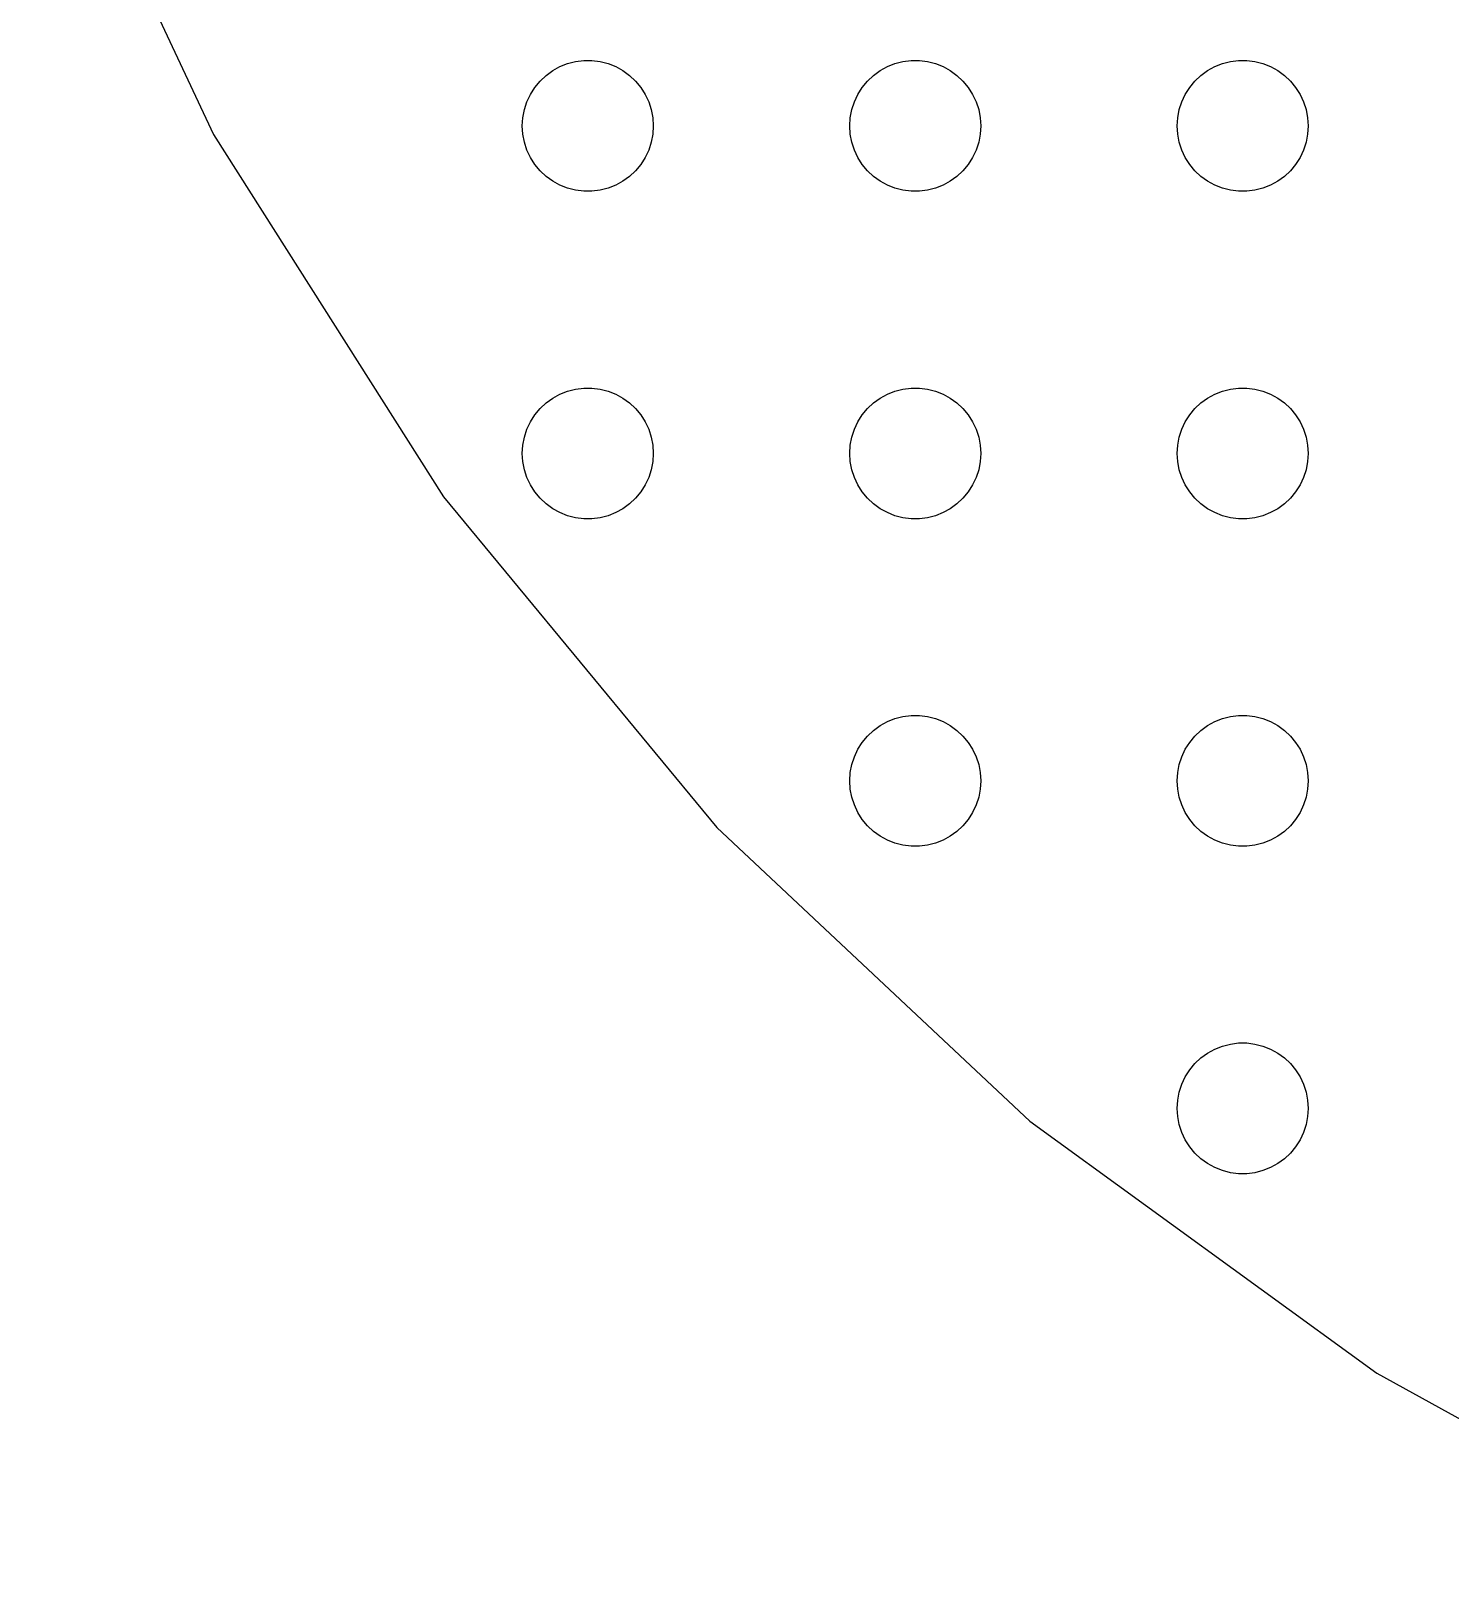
# Model space of a CAD drawing. Header units: metres. Extents: x -156 to 156, y -156 to 156.
# Drawn here: x -145.5 to -80.5, y -141.6 to -70.7 of the extents above; entities that cross this region are included whole.
import ezdxf

# ---------------------------------------------------------------- set-up
doc = ezdxf.new("R2010")
doc.units = ezdxf.units.M

msp = doc.modelspace()

# ---------------------------------------------------------------- linework, layer by layer
for p, q in [((-145.51, -57.6115), (-137.142, -75.3944)), ((-121.607, -72.467), (-121.277, -72.2855)), ((-121.277, -72.2855), (-120.927, -72.1468)), ((-120.927, -72.1468), (-120.562, -72.0531)), ((-120.562, -72.0531), (-120.188, -72.0059)), ((-120.188, -72.0059), (-119.812, -72.0059)), ((-119.812, -72.0059), (-119.438, -72.0531)), ((-119.438, -72.0531), (-119.073, -72.1468)), ((-119.073, -72.1468), (-118.723, -72.2855)), ((-118.723, -72.2855), (-118.393, -72.467)), ((-106.607, -72.467), (-106.277, -72.2855)), ((-106.277, -72.2855), (-105.927, -72.1468)), ((-105.927, -72.1468), (-105.562, -72.0531)), ((-105.562, -72.0531), (-105.188, -72.0059)), ((-105.188, -72.0059), (-104.812, -72.0059)), ((-104.812, -72.0059), (-104.438, -72.0531)), ((-104.438, -72.0531), (-104.073, -72.1468)), ((-104.073, -72.1468), (-103.723, -72.2855)), ((-103.723, -72.2855), (-103.393, -72.467)), ((-91.6075, -72.467), (-91.2773, -72.2855)), ((-91.2773, -72.2855), (-90.927, -72.1468)), ((-90.927, -72.1468), (-90.5621, -72.0531)), ((-90.5621, -72.0531), (-90.1884, -72.0059)), ((-90.1884, -72.0059), (-89.8116, -72.0059)), ((-89.8116, -72.0059), (-89.4379, -72.0531)), ((-89.4379, -72.0531), (-89.073, -72.1468)), ((-89.073, -72.1468), (-88.7227, -72.2855)), ((-88.7227, -72.2855), (-88.3925, -72.467)), ((-122.427, -73.2366), (-122.187, -72.9464)), ((-122.187, -72.9464), (-121.912, -72.6885)), ((-121.912, -72.6885), (-121.607, -72.467)), ((-118.393, -72.467), (-118.088, -72.6885)), ((-118.088, -72.6885), (-117.813, -72.9464)), ((-117.813, -72.9464), (-117.573, -73.2366)), ((-107.427, -73.2366), (-107.187, -72.9464)), ((-107.187, -72.9464), (-106.912, -72.6885)), ((-106.912, -72.6885), (-106.607, -72.467)), ((-103.393, -72.467), (-103.088, -72.6885)), ((-103.088, -72.6885), (-102.813, -72.9464)), ((-102.813, -72.9464), (-102.573, -73.2366)), ((-92.427, -73.2366), (-92.1869, -72.9464)), ((-92.1869, -72.9464), (-91.9123, -72.6885)), ((-91.9123, -72.6885), (-91.6075, -72.467)), ((-88.3925, -72.467), (-88.0877, -72.6885)), ((-88.0877, -72.6885), (-87.8131, -72.9464)), ((-87.8131, -72.9464), (-87.573, -73.2366)), ((-122.789, -73.8956), (-122.629, -73.5547)), ((-122.629, -73.5547), (-122.427, -73.2366)), ((-117.573, -73.2366), (-117.371, -73.5547)), ((-117.371, -73.5547), (-117.211, -73.8956)), ((-107.789, -73.8956), (-107.629, -73.5547)), ((-107.629, -73.5547), (-107.427, -73.2366)), ((-102.573, -73.2366), (-102.371, -73.5547)), ((-102.371, -73.5547), (-102.211, -73.8956)), ((-92.7893, -73.8956), (-92.6289, -73.5547)), ((-92.6289, -73.5547), (-92.427, -73.2366)), ((-87.573, -73.2366), (-87.3711, -73.5547)), ((-87.3711, -73.5547), (-87.2107, -73.8956)), ((-122.976, -74.624), (-122.906, -74.2539)), ((-122.906, -74.2539), (-122.789, -73.8956)), ((-117.211, -73.8956), (-117.094, -74.2539)), ((-117.094, -74.2539), (-117.024, -74.624)), ((-107.976, -74.624), (-107.906, -74.2539)), ((-107.906, -74.2539), (-107.789, -73.8956)), ((-102.211, -73.8956), (-102.094, -74.2539)), ((-102.094, -74.2539), (-102.024, -74.624)), ((-92.9763, -74.624), (-92.9057, -74.2539)), ((-92.9057, -74.2539), (-92.7893, -73.8956)), ((-87.2107, -73.8956), (-87.0943, -74.2539)), ((-87.0943, -74.2539), (-87.0237, -74.624)), ((-123, -75), (-122.976, -74.624)), ((-122.976, -75.376), (-123, -75)), ((-117.024, -74.624), (-117, -75)), ((-117, -75), (-117.024, -75.376)), ((-108, -75), (-107.976, -74.624)), ((-107.976, -75.376), (-108, -75)), ((-102.024, -74.624), (-102, -75)), ((-102, -75), (-102.024, -75.376)), ((-93, -75), (-92.9763, -74.624)), ((-92.9763, -75.376), (-93, -75)), ((-87.0237, -74.624), (-87, -75)), ((-87, -75), (-87.0237, -75.376)), ((-137.142, -75.3944), (-126.611, -91.9884)), ((-122.906, -75.7461), (-122.976, -75.376)), ((-122.789, -76.1044), (-122.906, -75.7461)), ((-117.094, -75.7461), (-117.211, -76.1044)), ((-117.024, -75.376), (-117.094, -75.7461)), ((-107.906, -75.7461), (-107.976, -75.376)), ((-107.789, -76.1044), (-107.906, -75.7461)), ((-102.094, -75.7461), (-102.211, -76.1044)), ((-102.024, -75.376), (-102.094, -75.7461)), ((-92.9057, -75.7461), (-92.9763, -75.376)), ((-92.7893, -76.1044), (-92.9057, -75.7461)), ((-87.0943, -75.7461), (-87.2107, -76.1044)), ((-87.0237, -75.376), (-87.0943, -75.7461)), ((-122.629, -76.4453), (-122.789, -76.1044)), ((-122.427, -76.7634), (-122.629, -76.4453)), ((-117.371, -76.4453), (-117.573, -76.7634)), ((-117.211, -76.1044), (-117.371, -76.4453)), ((-107.629, -76.4453), (-107.789, -76.1044)), ((-107.427, -76.7634), (-107.629, -76.4453)), ((-102.371, -76.4453), (-102.573, -76.7634)), ((-102.211, -76.1044), (-102.371, -76.4453)), ((-92.6289, -76.4453), (-92.7893, -76.1044)), ((-92.427, -76.7634), (-92.6289, -76.4453)), ((-87.3711, -76.4453), (-87.573, -76.7634)), ((-87.2107, -76.1044), (-87.3711, -76.4453)), ((-122.187, -77.0536), (-122.427, -76.7634)), ((-121.912, -77.3115), (-122.187, -77.0536)), ((-121.607, -77.533), (-121.912, -77.3115)), ((-118.088, -77.3115), (-118.393, -77.533)), ((-117.813, -77.0536), (-118.088, -77.3115)), ((-117.573, -76.7634), (-117.813, -77.0536)), ((-107.187, -77.0536), (-107.427, -76.7634)), ((-106.912, -77.3115), (-107.187, -77.0536)), ((-106.607, -77.533), (-106.912, -77.3115)), ((-103.088, -77.3115), (-103.393, -77.533)), ((-102.813, -77.0536), (-103.088, -77.3115)), ((-102.573, -76.7634), (-102.813, -77.0536)), ((-92.1869, -77.0536), (-92.427, -76.7634)), ((-91.9123, -77.3115), (-92.1869, -77.0536)), ((-91.6075, -77.533), (-91.9123, -77.3115)), ((-88.0877, -77.3115), (-88.3925, -77.533)), ((-87.8131, -77.0536), (-88.0877, -77.3115)), ((-87.573, -76.7634), (-87.8131, -77.0536)), ((-121.277, -77.7145), (-121.607, -77.533)), ((-120.927, -77.8532), (-121.277, -77.7145)), ((-120.562, -77.9469), (-120.927, -77.8532)), ((-120.188, -77.9941), (-120.562, -77.9469)), ((-119.812, -77.9941), (-120.188, -77.9941)), ((-119.438, -77.9469), (-119.812, -77.9941)), ((-119.073, -77.8532), (-119.438, -77.9469)), ((-118.723, -77.7145), (-119.073, -77.8532)), ((-118.393, -77.533), (-118.723, -77.7145)), ((-106.277, -77.7145), (-106.607, -77.533)), ((-105.927, -77.8532), (-106.277, -77.7145)), ((-105.562, -77.9469), (-105.927, -77.8532)), ((-105.188, -77.9941), (-105.562, -77.9469)), ((-104.812, -77.9941), (-105.188, -77.9941)), ((-104.438, -77.9469), (-104.812, -77.9941)), ((-104.073, -77.8532), (-104.438, -77.9469)), ((-103.723, -77.7145), (-104.073, -77.8532)), ((-103.393, -77.533), (-103.723, -77.7145)), ((-91.2773, -77.7145), (-91.6075, -77.533)), ((-90.927, -77.8532), (-91.2773, -77.7145)), ((-90.5621, -77.9469), (-90.927, -77.8532)), ((-90.1884, -77.9941), (-90.5621, -77.9469)), ((-89.8116, -77.9941), (-90.1884, -77.9941)), ((-89.4379, -77.9469), (-89.8116, -77.9941)), ((-89.073, -77.8532), (-89.4379, -77.9469)), ((-88.7227, -77.7145), (-89.073, -77.8532)), ((-88.3925, -77.533), (-88.7227, -77.7145)), ((-121.277, -87.2855), (-120.927, -87.1468)), ((-120.927, -87.1468), (-120.562, -87.0531)), ((-120.562, -87.0531), (-120.188, -87.0059)), ((-120.188, -87.0059), (-119.812, -87.0059)), ((-119.812, -87.0059), (-119.438, -87.0531)), ((-119.438, -87.0531), (-119.073, -87.1468)), ((-119.073, -87.1468), (-118.723, -87.2855)), ((-106.277, -87.2855), (-105.927, -87.1468)), ((-105.927, -87.1468), (-105.562, -87.0531)), ((-105.562, -87.0531), (-105.188, -87.0059)), ((-105.188, -87.0059), (-104.812, -87.0059)), ((-104.812, -87.0059), (-104.438, -87.0531)), ((-104.438, -87.0531), (-104.073, -87.1468)), ((-104.073, -87.1468), (-103.723, -87.2855)), ((-91.2773, -87.2855), (-90.927, -87.1468)), ((-90.927, -87.1468), (-90.5621, -87.0531)), ((-90.5621, -87.0531), (-90.1884, -87.0059)), ((-90.1884, -87.0059), (-89.8116, -87.0059)), ((-89.8116, -87.0059), (-89.4379, -87.0531)), ((-89.4379, -87.0531), (-89.073, -87.1468)), ((-89.073, -87.1468), (-88.7227, -87.2855)), ((-122.427, -88.2366), (-122.187, -87.9464)), ((-122.187, -87.9464), (-121.912, -87.6885)), ((-121.912, -87.6885), (-121.607, -87.467)), ((-121.607, -87.467), (-121.277, -87.2855)), ((-118.723, -87.2855), (-118.393, -87.467)), ((-118.393, -87.467), (-118.088, -87.6885)), ((-118.088, -87.6885), (-117.813, -87.9464)), ((-117.813, -87.9464), (-117.573, -88.2366)), ((-107.427, -88.2366), (-107.187, -87.9464)), ((-107.187, -87.9464), (-106.912, -87.6885)), ((-106.912, -87.6885), (-106.607, -87.467)), ((-106.607, -87.467), (-106.277, -87.2855)), ((-103.723, -87.2855), (-103.393, -87.467)), ((-103.393, -87.467), (-103.088, -87.6885)), ((-103.088, -87.6885), (-102.813, -87.9464)), ((-102.813, -87.9464), (-102.573, -88.2366)), ((-92.427, -88.2366), (-92.1869, -87.9464)), ((-92.1869, -87.9464), (-91.9123, -87.6885)), ((-91.9123, -87.6885), (-91.6075, -87.467)), ((-91.6075, -87.467), (-91.2773, -87.2855)), ((-88.7227, -87.2855), (-88.3925, -87.467)), ((-88.3925, -87.467), (-88.0877, -87.6885)), ((-88.0877, -87.6885), (-87.8131, -87.9464)), ((-87.8131, -87.9464), (-87.573, -88.2366)), ((-122.789, -88.8956), (-122.629, -88.5547)), ((-122.629, -88.5547), (-122.427, -88.2366)), ((-117.573, -88.2366), (-117.371, -88.5547)), ((-117.371, -88.5547), (-117.211, -88.8956)), ((-107.789, -88.8956), (-107.629, -88.5547)), ((-107.629, -88.5547), (-107.427, -88.2366)), ((-102.573, -88.2366), (-102.371, -88.5547)), ((-102.371, -88.5547), (-102.211, -88.8956)), ((-92.7893, -88.8956), (-92.6289, -88.5547)), ((-92.6289, -88.5547), (-92.427, -88.2366)), ((-87.573, -88.2366), (-87.3711, -88.5547)), ((-87.3711, -88.5547), (-87.2107, -88.8956)), ((-122.976, -89.624), (-122.906, -89.2539)), ((-122.906, -89.2539), (-122.789, -88.8956)), ((-117.211, -88.8956), (-117.094, -89.2539)), ((-117.094, -89.2539), (-117.024, -89.624)), ((-107.976, -89.624), (-107.906, -89.2539)), ((-107.906, -89.2539), (-107.789, -88.8956)), ((-102.211, -88.8956), (-102.094, -89.2539)), ((-102.094, -89.2539), (-102.024, -89.624)), ((-92.9763, -89.624), (-92.9057, -89.2539)), ((-92.9057, -89.2539), (-92.7893, -88.8956)), ((-87.2107, -88.8956), (-87.0943, -89.2539)), ((-87.0943, -89.2539), (-87.0237, -89.624)), ((-123, -90), (-122.976, -89.624)), ((-122.976, -90.376), (-123, -90)), ((-117.024, -89.624), (-117, -90)), ((-117, -90), (-117.024, -90.376)), ((-108, -90), (-107.976, -89.624)), ((-107.976, -90.376), (-108, -90)), ((-102.024, -89.624), (-102, -90)), ((-102, -90), (-102.024, -90.376)), ((-93, -90), (-92.9763, -89.624)), ((-92.9763, -90.376), (-93, -90)), ((-87.0237, -89.624), (-87, -90)), ((-87, -90), (-87.0237, -90.376)), ((-122.906, -90.7461), (-122.976, -90.376)), ((-122.789, -91.1044), (-122.906, -90.7461)), ((-117.094, -90.7461), (-117.211, -91.1044)), ((-117.024, -90.376), (-117.094, -90.7461)), ((-107.906, -90.7461), (-107.976, -90.376)), ((-107.789, -91.1044), (-107.906, -90.7461)), ((-102.094, -90.7461), (-102.211, -91.1044)), ((-102.024, -90.376), (-102.094, -90.7461)), ((-92.9057, -90.7461), (-92.9763, -90.376)), ((-92.7893, -91.1044), (-92.9057, -90.7461)), ((-87.0943, -90.7461), (-87.2107, -91.1044)), ((-87.0237, -90.376), (-87.0943, -90.7461)), ((-122.629, -91.4453), (-122.789, -91.1044)), ((-122.427, -91.7634), (-122.629, -91.4453)), ((-117.371, -91.4453), (-117.573, -91.7634)), ((-117.211, -91.1044), (-117.371, -91.4453)), ((-107.629, -91.4453), (-107.789, -91.1044)), ((-107.427, -91.7634), (-107.629, -91.4453)), ((-102.371, -91.4453), (-102.573, -91.7634)), ((-102.211, -91.1044), (-102.371, -91.4453)), ((-92.6289, -91.4453), (-92.7893, -91.1044)), ((-92.427, -91.7634), (-92.6289, -91.4453)), ((-87.3711, -91.4453), (-87.573, -91.7634)), ((-87.2107, -91.1044), (-87.3711, -91.4453)), ((-126.611, -91.9884), (-114.084, -107.132)), ((-122.187, -92.0536), (-122.427, -91.7634)), ((-121.912, -92.3115), (-122.187, -92.0536)), ((-117.813, -92.0536), (-118.088, -92.3115)), ((-117.573, -91.7634), (-117.813, -92.0536)), ((-107.187, -92.0536), (-107.427, -91.7634)), ((-106.912, -92.3115), (-107.187, -92.0536)), ((-102.813, -92.0536), (-103.088, -92.3115)), ((-102.573, -91.7634), (-102.813, -92.0536)), ((-92.1869, -92.0536), (-92.427, -91.7634)), ((-91.9123, -92.3115), (-92.1869, -92.0536)), ((-87.8131, -92.0536), (-88.0877, -92.3115)), ((-87.573, -91.7634), (-87.8131, -92.0536)), ((-121.607, -92.533), (-121.912, -92.3115)), ((-121.277, -92.7145), (-121.607, -92.533)), ((-120.927, -92.8532), (-121.277, -92.7145)), ((-120.562, -92.9469), (-120.927, -92.8532)), ((-120.188, -92.9941), (-120.562, -92.9469)), ((-119.438, -92.9469), (-119.812, -92.9941)), ((-119.073, -92.8532), (-119.438, -92.9469)), ((-118.723, -92.7145), (-119.073, -92.8532)), ((-118.393, -92.533), (-118.723, -92.7145)), ((-118.088, -92.3115), (-118.393, -92.533)), ((-106.607, -92.533), (-106.912, -92.3115)), ((-106.277, -92.7145), (-106.607, -92.533)), ((-105.927, -92.8532), (-106.277, -92.7145)), ((-105.562, -92.9469), (-105.927, -92.8532)), ((-105.188, -92.9941), (-105.562, -92.9469)), ((-104.438, -92.9469), (-104.812, -92.9941)), ((-104.073, -92.8532), (-104.438, -92.9469)), ((-103.723, -92.7145), (-104.073, -92.8532)), ((-103.393, -92.533), (-103.723, -92.7145)), ((-103.088, -92.3115), (-103.393, -92.533)), ((-91.6075, -92.533), (-91.9123, -92.3115)), ((-91.2773, -92.7145), (-91.6075, -92.533)), ((-90.927, -92.8532), (-91.2773, -92.7145)), ((-90.5621, -92.9469), (-90.927, -92.8532)), ((-90.1884, -92.9941), (-90.5621, -92.9469)), ((-89.4379, -92.9469), (-89.8116, -92.9941)), ((-89.073, -92.8532), (-89.4379, -92.9469)), ((-88.7227, -92.7145), (-89.073, -92.8532)), ((-88.3925, -92.533), (-88.7227, -92.7145)), ((-88.0877, -92.3115), (-88.3925, -92.533)), ((-119.812, -92.9941), (-120.188, -92.9941)), ((-104.812, -92.9941), (-105.188, -92.9941)), ((-89.8116, -92.9941), (-90.1884, -92.9941)), ((-106.277, -102.286), (-105.927, -102.147)), ((-105.927, -102.147), (-105.562, -102.053)), ((-105.562, -102.053), (-105.188, -102.006)), ((-105.188, -102.006), (-104.812, -102.006)), ((-104.812, -102.006), (-104.438, -102.053)), ((-104.438, -102.053), (-104.073, -102.147)), ((-104.073, -102.147), (-103.723, -102.286)), ((-91.2773, -102.286), (-90.927, -102.147)), ((-90.927, -102.147), (-90.5621, -102.053)), ((-90.5621, -102.053), (-90.1884, -102.006)), ((-90.1884, -102.006), (-89.8116, -102.006)), ((-89.8116, -102.006), (-89.4379, -102.053)), ((-89.4379, -102.053), (-89.073, -102.147)), ((-89.073, -102.147), (-88.7227, -102.286)), ((-107.187, -102.946), (-106.912, -102.688)), ((-106.912, -102.688), (-106.607, -102.467)), ((-106.607, -102.467), (-106.277, -102.286)), ((-103.723, -102.286), (-103.393, -102.467)), ((-103.393, -102.467), (-103.088, -102.688)), ((-103.088, -102.688), (-102.813, -102.946)), ((-92.1869, -102.946), (-91.9123, -102.688)), ((-91.9123, -102.688), (-91.6075, -102.467)), ((-91.6075, -102.467), (-91.2773, -102.286)), ((-88.7227, -102.286), (-88.3925, -102.467)), ((-88.3925, -102.467), (-88.0877, -102.688)), ((-88.0877, -102.688), (-87.8131, -102.946)), ((-107.789, -103.896), (-107.629, -103.555)), ((-107.629, -103.555), (-107.427, -103.237)), ((-107.427, -103.237), (-107.187, -102.946)), ((-102.813, -102.946), (-102.573, -103.237)), ((-102.573, -103.237), (-102.371, -103.555)), ((-102.371, -103.555), (-102.211, -103.896)), ((-92.7893, -103.896), (-92.6289, -103.555)), ((-92.6289, -103.555), (-92.427, -103.237)), ((-92.427, -103.237), (-92.1869, -102.946)), ((-87.8131, -102.946), (-87.573, -103.237)), ((-87.573, -103.237), (-87.3711, -103.555)), ((-87.3711, -103.555), (-87.2107, -103.896)), ((-107.976, -104.624), (-107.906, -104.254)), ((-107.906, -104.254), (-107.789, -103.896)), ((-102.211, -103.896), (-102.094, -104.254)), ((-102.094, -104.254), (-102.024, -104.624)), ((-92.9763, -104.624), (-92.9057, -104.254)), ((-92.9057, -104.254), (-92.7893, -103.896)), ((-87.2107, -103.896), (-87.0943, -104.254)), ((-87.0943, -104.254), (-87.0237, -104.624)), ((-108, -105), (-107.976, -104.624)), ((-107.976, -105.376), (-108, -105)), ((-102.024, -104.624), (-102, -105)), ((-102, -105), (-102.024, -105.376)), ((-93, -105), (-92.9763, -104.624)), ((-92.9763, -105.376), (-93, -105)), ((-87.0237, -104.624), (-87, -105)), ((-87, -105), (-87.0237, -105.376)), ((-107.906, -105.746), (-107.976, -105.376)), ((-102.024, -105.376), (-102.094, -105.746)), ((-92.9057, -105.746), (-92.9763, -105.376)), ((-87.0237, -105.376), (-87.0943, -105.746)), ((-107.789, -106.104), (-107.906, -105.746)), ((-107.629, -106.445), (-107.789, -106.104)), ((-102.211, -106.104), (-102.371, -106.445)), ((-102.094, -105.746), (-102.211, -106.104)), ((-92.7893, -106.104), (-92.9057, -105.746)), ((-92.6289, -106.445), (-92.7893, -106.104)), ((-87.2107, -106.104), (-87.3711, -106.445)), ((-87.0943, -105.746), (-87.2107, -106.104)), ((-114.084, -107.132), (-99.7569, -120.585)), ((-107.427, -106.763), (-107.629, -106.445)), ((-107.187, -107.054), (-107.427, -106.763)), ((-106.912, -107.312), (-107.187, -107.054)), ((-102.813, -107.054), (-103.088, -107.312)), ((-102.573, -106.763), (-102.813, -107.054)), ((-102.371, -106.445), (-102.573, -106.763)), ((-92.427, -106.763), (-92.6289, -106.445)), ((-92.1869, -107.054), (-92.427, -106.763)), ((-91.9123, -107.312), (-92.1869, -107.054)), ((-87.8131, -107.054), (-88.0877, -107.312)), ((-87.573, -106.763), (-87.8131, -107.054)), ((-87.3711, -106.445), (-87.573, -106.763)), ((-106.607, -107.533), (-106.912, -107.312)), ((-106.277, -107.714), (-106.607, -107.533)), ((-105.927, -107.853), (-106.277, -107.714)), ((-103.723, -107.714), (-104.073, -107.853)), ((-103.393, -107.533), (-103.723, -107.714)), ((-103.088, -107.312), (-103.393, -107.533)), ((-91.6075, -107.533), (-91.9123, -107.312)), ((-91.2773, -107.714), (-91.6075, -107.533)), ((-90.927, -107.853), (-91.2773, -107.714)), ((-88.7227, -107.714), (-89.073, -107.853)), ((-88.3925, -107.533), (-88.7227, -107.714)), ((-88.0877, -107.312), (-88.3925, -107.533)), ((-105.562, -107.947), (-105.927, -107.853)), ((-105.188, -107.994), (-105.562, -107.947)), ((-104.812, -107.994), (-105.188, -107.994)), ((-104.438, -107.947), (-104.812, -107.994)), ((-104.073, -107.853), (-104.438, -107.947)), ((-90.5621, -107.947), (-90.927, -107.853)), ((-90.1884, -107.994), (-90.5621, -107.947)), ((-89.8116, -107.994), (-90.1884, -107.994)), ((-89.4379, -107.947), (-89.8116, -107.994)), ((-89.073, -107.853), (-89.4379, -107.947)), ((-90.927, -117.147), (-90.5621, -117.053)), ((-90.5621, -117.053), (-90.1884, -117.006)), ((-90.1884, -117.006), (-89.8116, -117.006)), ((-89.8116, -117.006), (-89.4379, -117.053)), ((-89.4379, -117.053), (-89.073, -117.147)), ((-92.1869, -117.946), (-91.9123, -117.688)), ((-91.9123, -117.688), (-91.6075, -117.467)), ((-91.6075, -117.467), (-91.2773, -117.286)), ((-91.2773, -117.286), (-90.927, -117.147)), ((-89.073, -117.147), (-88.7227, -117.286)), ((-88.7227, -117.286), (-88.3925, -117.467)), ((-88.3925, -117.467), (-88.0877, -117.688)), ((-88.0877, -117.688), (-87.8131, -117.946)), ((-92.6289, -118.555), (-92.427, -118.237)), ((-92.427, -118.237), (-92.1869, -117.946)), ((-87.8131, -117.946), (-87.573, -118.237)), ((-87.573, -118.237), (-87.3711, -118.555)), ((-92.9057, -119.254), (-92.7893, -118.896)), ((-92.7893, -118.896), (-92.6289, -118.555)), ((-87.3711, -118.555), (-87.2107, -118.896)), ((-87.2107, -118.896), (-87.0943, -119.254)), ((-93, -120), (-92.9763, -119.624)), ((-92.9763, -119.624), (-92.9057, -119.254)), ((-87.0943, -119.254), (-87.0237, -119.624)), ((-87.0237, -119.624), (-87, -120)), ((-99.7569, -120.585), (-83.8569, -132.137)), ((-92.9763, -120.376), (-93, -120)), ((-92.9057, -120.746), (-92.9763, -120.376)), ((-87.0237, -120.376), (-87.0943, -120.746)), ((-87, -120), (-87.0237, -120.376)), ((-92.7893, -121.104), (-92.9057, -120.746)), ((-92.6289, -121.445), (-92.7893, -121.104)), ((-87.2107, -121.104), (-87.3711, -121.445)), ((-87.0943, -120.746), (-87.2107, -121.104)), ((-92.427, -121.763), (-92.6289, -121.445)), ((-92.1869, -122.054), (-92.427, -121.763)), ((-87.573, -121.763), (-87.8131, -122.054)), ((-87.3711, -121.445), (-87.573, -121.763)), ((-91.9123, -122.312), (-92.1869, -122.054)), ((-91.6075, -122.533), (-91.9123, -122.312)), ((-91.2773, -122.714), (-91.6075, -122.533)), ((-90.927, -122.853), (-91.2773, -122.714)), ((-88.7227, -122.714), (-89.073, -122.853)), ((-88.3925, -122.533), (-88.7227, -122.714)), ((-88.0877, -122.312), (-88.3925, -122.533)), ((-87.8131, -122.054), (-88.0877, -122.312)), ((-90.5621, -122.947), (-90.927, -122.853)), ((-90.1884, -122.994), (-90.5621, -122.947)), ((-89.8116, -122.994), (-90.1884, -122.994)), ((-89.4379, -122.947), (-89.8116, -122.994)), ((-89.073, -122.853), (-89.4379, -122.947)), ((-83.8569, -132.137), (-66.6345, -141.605))]:
    msp.add_line(p, q)

doc.saveas('drawing.dxf')
